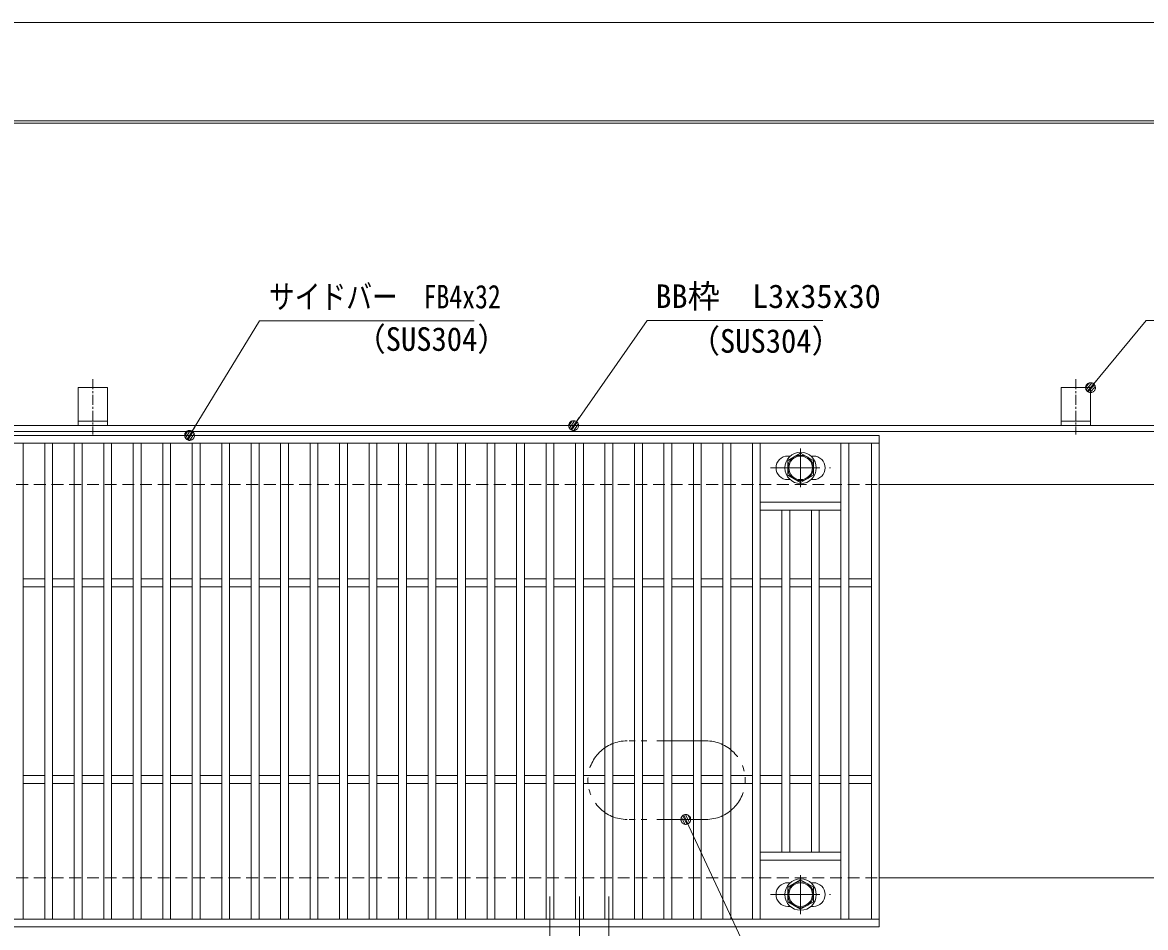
# Model space of a CAD drawing. Units: millimetres, scale not verified. Extents: x -1050 to 1050, y -742 to 742.
# Drawn here: x -231 to 340, y 282 to 742 of the extents above; entities that cross this region are included whole.
import ezdxf
from ezdxf.enums import TextEntityAlignment as Align

# ---------------------------------------------------------------- set-up
doc = ezdxf.new("R2010")
doc.units = ezdxf.units.MM
doc.header["$LTSCALE"] = 5
for name, pattern in [('CHAIN1', [8, 5, -1, 1, -1]), ('DASHED1', [1.8, 1.2, -0.6]), ('DOUBLE_CHAIN1', [8.8, 5, -1, 0.6, -0.6, 0.6, -1])]:
    doc.linetypes.add(name, pattern=pattern)
for name, color, linetype, lineweight in [('0-0_7-図\u3000枠', 4, 'Continuous', 9), ('0-1_寸法注釈', 2, 'Continuous', 9), ('0-2_0', 2, 'Continuous', 9), ('0-3_DEFPOINTS', 134, 'Continuous', 9), ('0-4_蓋', 5, 'Continuous', 9), ('0-6_想像線', 134, 'DOUBLE_CHAIN1', 9), ('0-7_中心線', 6, 'CHAIN1', 9), ('0-8_締付部品', 7, 'Continuous', 9), ('0-9_枠', 7, 'Continuous', 9), ('0-A_溝開口', 4, 'DASHED1', 9), ('0-B_アンカー', 7, 'Continuous', 9)]:
    doc.layers.add(name, color=color, linetype=linetype, lineweight=lineweight)
doc.styles.add('ＭＳ ゴシック', font='')
doc.styles.get('ＭＳ ゴシック').set_extended_font_data('MS Gothic')

# ---------------------------------------------------------------- blocks, each defined once
blk = doc.blocks.new('A$C5D7C781A')
at = {"layer": '0-B_アンカー'}
for p, q in [((0, 118.78), (0, 22.26)), ((0, 118.78), (75, 118.78)), ((75, 118.78), (75, 22.26)), ((75, 33.76), (0, 33.76)), ((0, 22.26), (75, 22.26))]:
    blk.add_line(p, q, dxfattribs=at)
at = {"layer": '0-B_アンカー', "color": 6, "linetype": 'CHAIN1'}
blk.add_line((37.5, 140.11), (37.5, 0), dxfattribs=at)
blk = doc.blocks.new('_Dot')
at = {"layer": '0-2_0'}
for p, q in [((-2.5, 0), (-5, 0)), ((2.445, 0.5), (-2.445, 0.5)), ((1.997, 1.5), (-1.997, 1.5)), ((2.289, -0.995), (-2.289, -0.995)), ((1.499, -1.995), (-1.499, -1.995))]:
    blk.add_line(p, q, dxfattribs=at)
for points in [[(2.5, 0), (2.48, 0.313), (2.421, 0.622), (2.324, 0.92), (2.191, 1.204), (2.023, 1.469), (1.822, 1.711), (1.594, 1.926), (1.34, 2.111), (1.064, 2.262), (0.773, 2.378), (0.468, 2.456), (0.157, 2.495), (-0.157, 2.495), (-0.468, 2.456), (-0.773, 2.378), (-1.064, 2.262), (-1.34, 2.111), (-1.594, 1.926), (-1.822, 1.711), (-2.023, 1.469), (-2.191, 1.204), (-2.324, 0.92), (-2.421, 0.622), (-2.48, 0.313), (-2.5, 0), (0, 0)], [(-2.5, 0), (-2.48, -0.313), (-2.421, -0.622), (-2.324, -0.92), (-2.191, -1.204), (-2.023, -1.469), (-1.822, -1.711), (-1.594, -1.926), (-1.34, -2.111), (-1.064, -2.262), (-0.773, -2.378), (-0.468, -2.456), (-0.157, -2.495), (0.157, -2.495), (0.468, -2.456), (0.773, -2.378), (1.064, -2.262), (1.34, -2.111), (1.594, -1.926), (1.822, -1.711), (2.023, -1.469), (2.191, -1.204), (2.324, -0.92), (2.421, -0.622), (2.48, -0.313), (2.5, 0), (0, 0)]]:
    blk.add_lwpolyline(points, close=True, dxfattribs=at)

msp = doc.modelspace()

# ---------------------------------------------------------------- linework, layer by layer
at = {"layer": '0-0_7-図\u3000枠'}
msp.add_line((-973.75, 691.25), (998.75, 691.25), dxfattribs=at)
msp.add_lwpolyline([(-975, 692.5), (1000, 692.5), (1000, -692.5)], dxfattribs=at)
at = {"layer": '0-1_寸法注釈'}
msp.add_line((193.136, 150.159), (106.573, 336.263), dxfattribs=at)
for points in [[(-1.475, 590.749), (-110.699, 590.749), (-145.749, 533.322)], [(175.814, 590.968), (86.447, 590.968), (49.664, 538.288)], [(389.478, 590.968), (340.425, 590.968), (312.702, 557.538)]]:
    msp.add_lwpolyline(points, dxfattribs=at)
at = {"layer": '0-3_DEFPOINTS'}
msp.add_lwpolyline([(-1050, -742.5), (-1050, 742.5), (1050, 742.5), (1050, -742.5)], close=True, dxfattribs=at)
at = {"layer": '0-4_蓋'}
for p, q in [((204.55, 532.475), (-790.45, 532.475)), ((204.55, 282.475), (204.55, 532.475)), ((204.55, 528.475), (-790.45, 528.475)), ((-230.95, 528.475), (-230.95, 286.475)), ((-219.95, 528.475), (-219.95, 286.475)), ((-215.95, 528.475), (-215.95, 286.475)), ((-204.95, 528.475), (-204.95, 286.475)), ((-200.95, 528.475), (-200.95, 286.475)), ((-189.95, 528.475), (-189.95, 286.475)), ((-185.95, 528.475), (-185.95, 286.475)), ((-174.95, 528.475), (-174.95, 286.475)), ((-170.95, 528.475), (-170.95, 286.475)), ((-159.95, 528.475), (-159.95, 286.475)), ((-155.95, 528.475), (-155.95, 286.475)), ((-144.95, 528.475), (-144.95, 286.475)), ((-140.95, 528.475), (-140.95, 286.475)), ((-129.95, 528.475), (-129.95, 286.475)), ((-125.95, 528.475), (-125.95, 286.475)), ((-114.95, 528.475), (-114.95, 286.475)), ((-110.95, 528.475), (-110.95, 286.475)), ((-99.95, 528.475), (-99.95, 286.475)), ((-95.95, 528.475), (-95.95, 286.475)), ((-84.95, 528.475), (-84.95, 286.475)), ((-80.95, 528.475), (-80.95, 286.475)), ((-69.95, 528.475), (-69.95, 286.475)), ((-65.95, 528.475), (-65.95, 286.475)), ((-54.95, 528.475), (-54.95, 286.475)), ((-50.95, 528.475), (-50.95, 286.475)), ((-39.95, 528.475), (-39.95, 286.475)), ((-35.95, 528.475), (-35.95, 286.475)), ((-24.95, 528.475), (-24.95, 286.475)), ((-20.95, 528.475), (-20.95, 286.475)), ((-9.95, 528.475), (-9.95, 286.475)), ((-5.95, 528.475), (-5.95, 286.475)), ((5.05, 528.475), (5.05, 286.475)), ((9.05, 528.475), (9.05, 286.475)), ((20.05, 528.475), (20.05, 286.475)), ((24.05, 528.475), (24.05, 286.475)), ((35.05, 528.475), (35.05, 286.475)), ((39.05, 528.475), (39.05, 286.475)), ((50.05, 528.475), (50.05, 286.475)), ((54.05, 528.475), (54.05, 286.475)), ((65.05, 528.475), (65.05, 286.475)), ((69.05, 528.475), (69.05, 286.475)), ((80.05, 528.475), (80.05, 286.475)), ((84.05, 528.475), (84.05, 286.475)), ((95.05, 528.475), (95.05, 286.475)), ((99.05, 528.475), (99.05, 286.475)), ((110.05, 528.475), (110.05, 286.475)), ((114.05, 528.475), (114.05, 286.475)), ((125.05, 528.475), (125.05, 286.475)), ((129.05, 528.475), (129.05, 286.475)), ((140.05, 528.475), (140.05, 286.475)), ((144.05, 528.475), (144.05, 286.475)), ((185.05, 528.475), (185.05, 286.475)), ((189.05, 528.475), (189.05, 286.475)), ((200.55, 286.475), (200.55, 528.475)), ((158.05, 521.978), (159.262, 521.978)), ((169.838, 521.978), (171.05, 521.978)), ((158.05, 509.978), (159.255, 509.978)), ((169.845, 509.978), (171.05, 509.978)), ((185.05, 498.475), (144.05, 498.475)), ((185.05, 494.475), (144.05, 494.475)), ((155.05, 494.475), (155.05, 320.475)), ((159.05, 494.475), (159.05, 320.475)), ((170.05, 494.475), (170.05, 320.475)), ((174.05, 494.475), (174.05, 320.475)), ((-219.95, 459.475), (-230.95, 459.475)), ((-204.95, 459.475), (-215.95, 459.475)), ((-189.95, 459.475), (-200.95, 459.475)), ((-174.95, 459.475), (-185.95, 459.475)), ((-159.95, 459.475), (-170.95, 459.475)), ((-144.95, 459.475), (-155.95, 459.475)), ((-129.95, 459.475), (-140.95, 459.475)), ((-114.95, 459.475), (-125.95, 459.475)), ((-99.95, 459.475), (-110.95, 459.475)), ((-84.95, 459.475), (-95.95, 459.475)), ((-69.95, 459.475), (-80.95, 459.475)), ((-54.95, 459.475), (-65.95, 459.475)), ((-39.95, 459.475), (-50.95, 459.475)), ((-24.95, 459.475), (-35.95, 459.475)), ((-9.95, 459.475), (-20.95, 459.475)), ((5.05, 459.475), (-5.95, 459.475)), ((20.05, 459.475), (9.05, 459.475)), ((35.05, 459.475), (24.05, 459.475)), ((50.05, 459.475), (39.05, 459.475)), ((65.05, 459.475), (54.05, 459.475)), ((80.05, 459.475), (69.05, 459.475)), ((95.05, 459.475), (84.05, 459.475)), ((110.05, 459.475), (99.05, 459.475)), ((125.05, 459.475), (114.05, 459.475)), ((140.05, 459.475), (129.05, 459.475)), ((155.05, 459.475), (144.05, 459.475)), ((170.05, 459.475), (159.05, 459.475)), ((185.05, 459.475), (174.05, 459.475)), ((200.55, 459.475), (189.05, 459.475)), ((-219.95, 455.475), (-230.95, 455.475)), ((-204.95, 455.475), (-215.95, 455.475)), ((-189.95, 455.475), (-200.95, 455.475)), ((-174.95, 455.475), (-185.95, 455.475)), ((-159.95, 455.475), (-170.95, 455.475)), ((-144.95, 455.475), (-155.95, 455.475)), ((-129.95, 455.475), (-140.95, 455.475)), ((-114.95, 455.475), (-125.95, 455.475)), ((-99.95, 455.475), (-110.95, 455.475)), ((-84.95, 455.475), (-95.95, 455.475)), ((-69.95, 455.475), (-80.95, 455.475)), ((-54.95, 455.475), (-65.95, 455.475)), ((-39.95, 455.475), (-50.95, 455.475)), ((-24.95, 455.475), (-35.95, 455.475)), ((-9.95, 455.475), (-20.95, 455.475)), ((5.05, 455.475), (-5.95, 455.475)), ((20.05, 455.475), (9.05, 455.475)), ((35.05, 455.475), (24.05, 455.475)), ((50.05, 455.475), (39.05, 455.475)), ((65.05, 455.475), (54.05, 455.475)), ((80.05, 455.475), (69.05, 455.475)), ((95.05, 455.475), (84.05, 455.475)), ((110.05, 455.475), (99.05, 455.475)), ((125.05, 455.475), (114.05, 455.475)), ((140.05, 455.475), (129.05, 455.475)), ((155.05, 455.475), (144.05, 455.475)), ((170.05, 455.475), (159.05, 455.475)), ((185.05, 455.475), (174.05, 455.475)), ((200.55, 455.475), (189.05, 455.475)), ((-219.95, 359.475), (-230.95, 359.475)), ((-219.95, 355.475), (-230.95, 355.475)), ((-204.95, 359.475), (-215.95, 359.475)), ((-204.95, 355.475), (-215.95, 355.475)), ((-189.95, 359.475), (-200.95, 359.475)), ((-189.95, 355.475), (-200.95, 355.475)), ((-174.95, 359.475), (-185.95, 359.475)), ((-174.95, 355.475), (-185.95, 355.475)), ((-159.95, 359.475), (-170.95, 359.475)), ((-159.95, 355.475), (-170.95, 355.475)), ((-144.95, 359.475), (-155.95, 359.475)), ((-144.95, 355.475), (-155.95, 355.475)), ((-129.95, 359.475), (-140.95, 359.475)), ((-129.95, 355.475), (-140.95, 355.475)), ((-114.95, 359.475), (-125.95, 359.475)), ((-114.95, 355.475), (-125.95, 355.475)), ((-99.95, 359.475), (-110.95, 359.475)), ((-99.95, 355.475), (-110.95, 355.475)), ((-84.95, 359.475), (-95.95, 359.475)), ((-84.95, 355.475), (-95.95, 355.475)), ((-69.95, 359.475), (-80.95, 359.475)), ((-69.95, 355.475), (-80.95, 355.475)), ((-54.95, 359.475), (-65.95, 359.475)), ((-54.95, 355.475), (-65.95, 355.475)), ((-39.95, 359.475), (-50.95, 359.475)), ((-39.95, 355.475), (-50.95, 355.475)), ((-24.95, 359.475), (-35.95, 359.475)), ((-24.95, 355.475), (-35.95, 355.475)), ((-9.95, 359.475), (-20.95, 359.475)), ((-9.95, 355.475), (-20.95, 355.475)), ((5.05, 359.475), (-5.95, 359.475)), ((5.05, 355.475), (-5.95, 355.475)), ((20.05, 359.475), (9.05, 359.475)), ((20.05, 355.475), (9.05, 355.475)), ((35.05, 359.475), (24.05, 359.475)), ((35.05, 355.475), (24.05, 355.475)), ((50.05, 359.475), (39.05, 359.475)), ((50.05, 355.475), (39.05, 355.475)), ((65.05, 359.475), (54.05, 359.475)), ((65.05, 355.475), (54.05, 355.475)), ((80.05, 359.475), (69.05, 359.475)), ((80.05, 355.475), (69.05, 355.475)), ((95.05, 359.475), (84.05, 359.475)), ((95.05, 355.475), (84.05, 355.475)), ((110.05, 359.475), (99.05, 359.475)), ((110.05, 355.475), (99.05, 355.475)), ((125.05, 359.475), (114.05, 359.475)), ((125.05, 355.475), (114.05, 355.475)), ((140.05, 359.475), (129.05, 359.475)), ((140.05, 355.475), (129.05, 355.475)), ((155.05, 359.475), (144.05, 359.475)), ((155.05, 355.475), (144.05, 355.475)), ((170.05, 359.475), (159.05, 359.475)), ((170.05, 355.475), (159.05, 355.475)), ((185.05, 359.475), (174.05, 359.475)), ((185.05, 355.475), (174.05, 355.475)), ((200.55, 359.475), (189.05, 359.475)), ((200.55, 355.475), (189.05, 355.475)), ((185.05, 320.475), (144.05, 320.475)), ((185.05, 316.475), (144.05, 316.475)), ((158.05, 304.972), (159.255, 304.972)), ((169.845, 304.972), (171.05, 304.972)), ((158.05, 292.972), (159.262, 292.972)), ((169.838, 292.972), (171.05, 292.972)), ((-790.45, 286.475), (204.55, 286.475)), ((-790.45, 282.475), (204.55, 282.475))]:
    msp.add_line(p, q, dxfattribs=at)
for centre, start, end in [((158.05, 515.978), 90, 270), ((171.05, 515.978), 270, 90), ((158.05, 298.972), 90, 270), ((171.05, 298.972), 270, 90)]:
    msp.add_arc(centre, 6, start, end, dxfattribs=at)
at = {"layer": '0-6_想像線'}
for p, q in [((116.372, 377.17), (76.372, 377.17)), ((116.372, 337.17), (76.372, 337.17))]:
    msp.add_line(p, q, dxfattribs=at)
for centre, start, end in [((76.372, 357.17), 90, 270), ((116.372, 357.17), 270, 90)]:
    msp.add_arc(centre, 20, start, end, dxfattribs=at)
at = {"layer": '0-7_中心線'}
for p, q in [((164.55, 525.871), (164.55, 506.085)), ((149.304, 515.978), (179.796, 515.978)), ((164.55, 289.079), (164.55, 308.865)), ((37.05, 297.969), (37.05, 263.328)), ((52.05, 297.969), (52.05, 263.328)), ((67.05, 297.969), (67.05, 263.328)), ((149.304, 298.972), (179.796, 298.972))]:
    msp.add_line(p, q, dxfattribs=at)
at = {"layer": '0-8_締付部品'}
for p, q in [((158.05, 519.731), (164.55, 523.483)), ((158.05, 512.225), (158.05, 519.731)), ((164.55, 508.472), (158.05, 512.225)), ((171.05, 512.225), (164.55, 508.472)), ((164.55, 306.478), (158.05, 302.725)), ((171.05, 302.725), (164.55, 306.478)), ((158.05, 302.725), (158.05, 295.219)), ((171.05, 295.219), (171.05, 302.725)), ((158.05, 295.219), (164.55, 291.467)), ((164.55, 291.467), (171.05, 295.219))]:
    msp.add_line(p, q, dxfattribs=at)
msp.add_lwpolyline([(164.55, 523.483), (171.05, 519.731), (171.05, 512.225)], dxfattribs=at)
for centre, radius in [((164.55, 515.975), 8), ((164.55, 515.978), 6.5), ((164.55, 515.978), 5.993), ((164.55, 298.975), 8), ((164.55, 298.972), 6.5), ((164.55, 298.972), 5.993)]:
    msp.add_circle(centre, radius, dxfattribs=at)
at = {"layer": '0-9_枠'}
for p, q in [((-795.45, 537.475), (409.55, 537.475)), ((-792.45, 534.475), (407.714, 534.475)), ((204.55, 507.475), (409.55, 507.475)), ((204.55, 307.475), (409.55, 307.475))]:
    msp.add_line(p, q, dxfattribs=at)
at = {"layer": '0-A_溝開口'}
for p, q in [((-765.45, 507.475), (204.55, 507.475)), ((-765.45, 307.475), (204.55, 307.475))]:
    msp.add_line(p, q, dxfattribs=at)

# ---------------------------------------------------------------- block references
at = {"layer": '0-1_寸法注釈'}
for p, rotation in [((312.05, 556.779), 229.33113), ((49.081, 537.475), 234.35189), ((-146.281, 532.475), 237.88131), ((106.152, 337.17), 114.94451)]:
    msp.add_blockref('_Dot', p, dxfattribs=dict(at, rotation=rotation))
at = {"layer": '0-B_アンカー', "xscale": 0.2, "yscale": 0.2}
for p in [(-202.95, 533.023), (297.05, 533.023)]:
    msp.add_blockref('A$C5D7C781A', p, dxfattribs=at)

# ---------------------------------------------------------------- texts
at = {"layer": '0-1_寸法注釈', "color": 7, "style": 'ＭＳ ゴシック'}
for s, width, p in [('サイドバー\u3000FB4x32', 0.8, (-105.921, 593.436)), ('（SUS304）', 0.95, (-62.079, 571.881)), ('（SUS304）', 0.95, (107.958, 570.919))]:
    msp.add_text(s, height=12.02, dxfattribs=dict(at, width=width)).set_placement(p, align=Align.BOTTOM_LEFT)
msp.add_text('BB枠\u3000L3x35x30', height=12.03, dxfattribs=at).set_placement((90.7, 593.655), align=Align.BOTTOM_LEFT)

doc.saveas('drawing.dxf')
